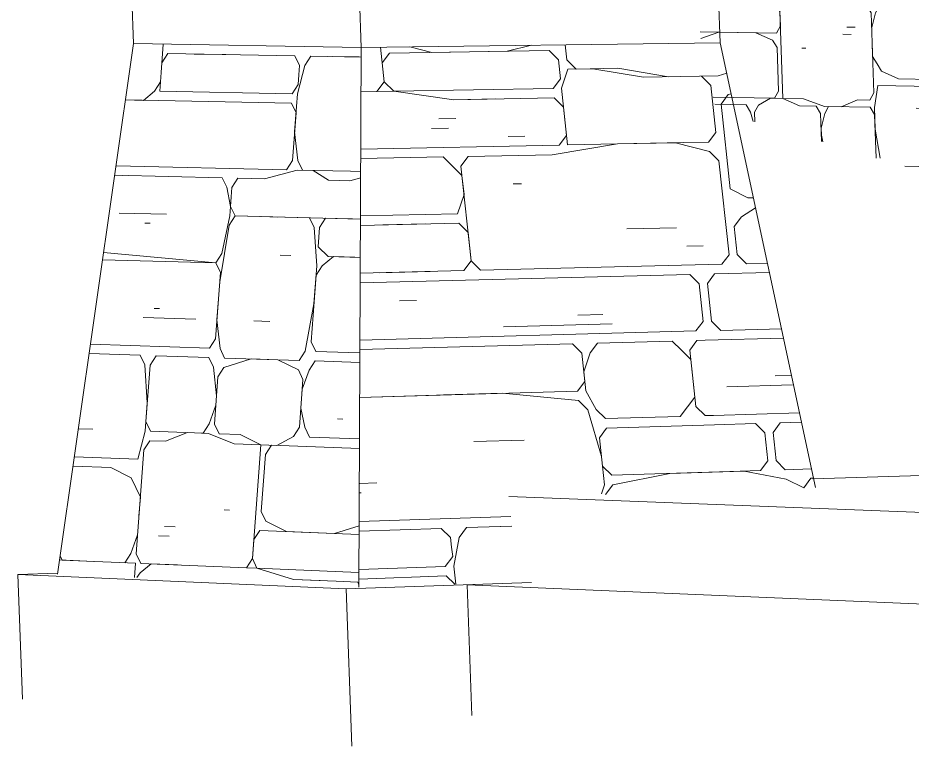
# Model space of a CAD drawing. Header units: inches. Extents: x 205 to 211, y -138 to -29.
# Drawn here: x 206.7178 to 206.76317, y -137.604 to -137.56704 of the extents above; entities that cross this region are included whole.
import ezdxf

# ---------------------------------------------------------------- set-up
doc = ezdxf.new("R2010")
doc.units = ezdxf.units.IN
doc.header["$MEASUREMENT"] = 0
for name, color, linetype, lineweight in [('A-FLOR', 192, 'Continuous', 13), ('A-WALL', 113, 'Continuous', 13), ('A-WALL-PATT', 111, 'Continuous', 13), ('L-SITE-WALL', 31, 'Continuous', 13), ('S-FNDN', 32, 'Continuous', 13)]:
    doc.layers.add(name, color=color, linetype=linetype, lineweight=lineweight)

# ---------------------------------------------------------------- blocks, each defined once
blk = doc.blocks.new('FP_67-Looking SouthWest')
at = {"layer": 'A-WALL-PATT', "lineweight": 9}
for p, q in [((-72.476101, -137.56981), (-72.475995, -137.568373)), ((-72.475461, -137.568383), (-72.475461, -137.568383)), ((-72.476066, -137.569331), (-72.475763, -137.568857)), ((-72.469318, -137.568971), (-72.475763, -137.568857)), ((-72.472819, -137.568909), (-72.474427, -137.56888)), ((-72.476066, -137.569331), (-72.476101, -137.56981)), ((-72.469084, -137.569458), (-72.469318, -137.568971)), ((-72.468507, -137.568985), (-72.468814, -137.569462)), ((-72.465953, -137.56903), (-72.468507, -137.568985)), ((-72.466066, -137.569028), (-72.467424, -137.569004)), ((-72.476172, -137.570767), (-72.476101, -137.56981)), ((-72.476101, -137.56981), (-72.476136, -137.570288)), ((-72.469191, -137.570903), (-72.468814, -137.569462)), ((-72.46912, -137.569939), (-72.469084, -137.569458)), ((-72.476136, -137.570288), (-72.476438, -137.570762)), ((-72.46912, -137.569939), (-72.469155, -137.570421)), ((-72.476438, -137.570762), (-72.477007, -137.57123)), ((-72.469461, -137.570898), (-72.476172, -137.570767)), ((-72.469155, -137.570421), (-72.469461, -137.570898)), ((-72.477007, -137.57123), (-72.477915, -137.571212)), ((-72.469497, -137.57138), (-72.477915, -137.571212)), ((-72.469334, -137.572831), (-72.469191, -137.570903)), ((-72.469262, -137.571867), (-72.469497, -137.57138)), ((-72.469441, -137.574276), (-72.469262, -137.571867)), ((-72.46917, -137.574283), (-72.469334, -137.572831)), ((-72.469441, -137.574277), (-72.469746, -137.574752)), ((-72.468936, -137.574771), (-72.46917, -137.574283)), ((-72.469746, -137.574752), (-72.478393, -137.574552)), ((-72.470861, -137.575208), (-72.469206, -137.574765)), ((-72.469206, -137.574765), (-72.466496, -137.574827)), ((-72.468394, -137.574783), (-72.468936, -137.574771)), ((-72.467617, -137.575285), (-72.468394, -137.574783)), ((-72.465978, -137.574839), (-72.466496, -137.574827)), ((-72.478087, -137.575037), (-72.478461, -137.575029)), ((-72.473013, -137.575157), (-72.478461, -137.575029)), ((-72.47278, -137.575644), (-72.473013, -137.575157)), ((-72.472511, -137.575651), (-72.472207, -137.575177)), ((-72.472207, -137.575176), (-72.470861, -137.575208)), ((-72.466531, -137.575311), (-72.467617, -137.575285)), ((-72.465979, -137.575163), (-72.466531, -137.575311)), ((-72.472582, -137.576611), (-72.47278, -137.575644)), ((-72.472547, -137.576131), (-72.472511, -137.575651)), ((-72.472547, -137.576131), (-72.472582, -137.576612)), ((-72.472618, -137.577092), (-72.472582, -137.576612)), ((-72.472582, -137.576612), (-72.472349, -137.577099)), ((-72.475831, -137.57701), (-72.478229, -137.576949)), ((-72.473028, -137.579007), (-72.472618, -137.577092)), ((-72.472349, -137.577099), (-72.472653, -137.577573)), ((-72.472349, -137.577099), (-72.465988, -137.577261)), ((-72.468573, -137.577195), (-72.472349, -137.577099)), ((-72.476667, -137.577468), (-72.476933, -137.577462)), ((-72.473135, -137.580447), (-72.472653, -137.577573)), ((-72.470195, -137.577154), (-72.471004, -137.577133)), ((-72.468338, -137.577684), (-72.468573, -137.577195)), ((-72.468067, -137.577691), (-72.46776, -137.577216)), ((-72.46776, -137.577216), (-72.465988, -137.577261)), ((-72.466403, -137.57725), (-72.467218, -137.57723)), ((-72.46821, -137.579622), (-72.468338, -137.577685)), ((-72.468138, -137.578657), (-72.468067, -137.577691)), ((-72.467632, -137.579154), (-72.468138, -137.578657)), ((-72.473332, -137.579479), (-72.479075, -137.57932)), ((-72.479023, -137.578955), (-72.473333, -137.579479)), ((-72.473028, -137.579007), (-72.473332, -137.579479)), ((-72.469527, -137.579102), (-72.470067, -137.579087)), ((-72.467361, -137.579161), (-72.467939, -137.579629)), ((-72.465996, -137.579199), (-72.467632, -137.579154)), ((-72.466274, -137.579191), (-72.467361, -137.579161)), ((-72.473332, -137.579479), (-72.473099, -137.579967)), ((-72.468353, -137.581552), (-72.46821, -137.579622)), ((-72.468246, -137.580104), (-72.467939, -137.579629)), ((-72.473099, -137.579967), (-72.473348, -137.583329)), ((-72.468496, -137.583482), (-72.468246, -137.580104)), ((-72.473277, -137.582369), (-72.473135, -137.580447)), ((-72.468802, -137.583956), (-72.468353, -137.581552)), ((-72.476185, -137.5818), (-72.476452, -137.581792)), ((-72.474349, -137.582336), (-72.477021, -137.582254)), ((-72.473115, -137.583818), (-72.473277, -137.582368)), ((-72.470587, -137.582451), (-72.471395, -137.582426)), ((-72.473348, -137.583329), (-72.473652, -137.583801)), ((-72.473652, -137.583801), (-72.479689, -137.583608)), ((-72.472882, -137.584307), (-72.473115, -137.583818)), ((-72.46826, -137.583973), (-72.468496, -137.583482)), ((-72.477162, -137.584168), (-72.479757, -137.584085)), ((-72.477162, -137.584168), (-72.476931, -137.584656)), ((-72.476362, -137.584194), (-72.476665, -137.584665)), ((-72.473687, -137.584281), (-72.476362, -137.584194)), ((-72.473455, -137.58477), (-72.473687, -137.584281)), ((-72.471538, -137.58435), (-72.472918, -137.584787)), ((-72.472882, -137.584307), (-72.469108, -137.584429)), ((-72.470189, -137.584394), (-72.471538, -137.58435)), ((-72.468802, -137.583955), (-72.469108, -137.584429)), ((-72.466017, -137.584044), (-72.468261, -137.583973)), ((-72.476806, -137.58658), (-72.476931, -137.584656)), ((-72.476665, -137.584665), (-72.476877, -137.587537)), ((-72.473293, -137.58622), (-72.473455, -137.58477)), ((-72.472918, -137.584787), (-72.473222, -137.585259)), ((-72.469144, -137.584911), (-72.470189, -137.584394)), ((-72.468603, -137.584929), (-72.468296, -137.584455)), ((-72.466019, -137.584529), (-72.468296, -137.584455)), ((-72.473222, -137.585259), (-72.4734, -137.587661)), ((-72.468909, -137.585402), (-72.469144, -137.584911)), ((-72.468945, -137.585885), (-72.468603, -137.584929)), ((-72.469088, -137.587814), (-72.468909, -137.585402)), ((-72.469016, -137.586849), (-72.468945, -137.585885)), ((-72.476912, -137.588016), (-72.476806, -137.58658)), ((-72.473328, -137.5867), (-72.473293, -137.58622)), ((-72.473668, -137.587651), (-72.473328, -137.5867)), ((-72.468817, -137.587823), (-72.469016, -137.586849)), ((-72.476646, -137.588025), (-72.476877, -137.587537)), ((-72.466883, -137.587408), (-72.467155, -137.587398)), ((-72.479571, -137.58792), (-72.480302, -137.587894)), ((-72.477285, -137.589442), (-72.476912, -137.588016)), ((-72.473668, -137.587651), (-72.473972, -137.588122)), ((-72.473167, -137.588151), (-72.4734, -137.587661)), ((-72.469088, -137.587814), (-72.469394, -137.588287)), ((-72.468582, -137.588316), (-72.468817, -137.587824)), ((-72.476646, -137.588025), (-72.473972, -137.588122)), ((-72.474775, -137.588093), (-72.47588, -137.588533)), ((-72.473703, -137.588131), (-72.474775, -137.588093)), ((-72.472396, -137.588661), (-72.473703, -137.588131)), ((-72.473167, -137.588151), (-72.472092, -137.588189)), ((-72.472091, -137.58819), (-72.47105, -137.58871)), ((-72.47024, -137.588739), (-72.469394, -137.588287)), ((-72.466036, -137.588408), (-72.468582, -137.588316)), ((-72.476681, -137.588504), (-72.476983, -137.588973)), ((-72.47588, -137.588533), (-72.476681, -137.588504)), ((-72.47105, -137.58871), (-72.472396, -137.58866)), ((-72.471477, -137.594486), (-72.47105, -137.58871)), ((-72.47105, -137.58871), (-72.47024, -137.588739)), ((-72.47051, -137.588729), (-72.470816, -137.589201)), ((-72.47024, -137.588739), (-72.47051, -137.588729)), ((-72.466038, -137.588892), (-72.47051, -137.588729)), ((-72.477285, -137.589442), (-72.480506, -137.589321)), ((-72.477372, -137.594238), (-72.476983, -137.588973)), ((-72.470816, -137.589201), (-72.47103, -137.59209)), ((-72.480574, -137.589797), (-72.478651, -137.58987)), ((-72.478651, -137.58987), (-72.477622, -137.590389)), ((-72.477391, -137.590878), (-72.477622, -137.590389)), ((-72.47716, -137.591367), (-72.477391, -137.590878)), ((-72.477231, -137.592324), (-72.47716, -137.591367)), ((-72.472645, -137.592026), (-72.472914, -137.592015)), ((-72.470796, -137.592582), (-72.47103, -137.59209)), ((-72.475397, -137.592878), (-72.475932, -137.592857)), ((-72.469751, -137.593108), (-72.470795, -137.592582)), ((-72.466055, -137.592821), (-72.467312, -137.593207)), ((-72.477639, -137.594227), (-72.477302, -137.593281)), ((-72.4757, -137.593347), (-72.476235, -137.593325)), ((-72.471406, -137.593523), (-72.471101, -137.593053)), ((-72.466057, -137.593258), (-72.471101, -137.593053)), ((-72.467312, -137.593207), (-72.469751, -137.593108)), ((-72.471406, -137.593523), (-72.471477, -137.594486)), ((-72.481225, -137.594345), (-72.481125, -137.594559)), ((-72.477639, -137.594227), (-72.47794, -137.594695)), ((-72.477141, -137.594728), (-72.477372, -137.594238)), ((-72.479535, -137.594627), (-72.481255, -137.594554)), ((-72.481125, -137.594559), (-72.477408, -137.594717)), ((-72.477408, -137.594717), (-72.477462, -137.595449)), ((-72.476608, -137.594751), (-72.477177, -137.595207)), ((-72.477141, -137.594728), (-72.471782, -137.594956)), ((-72.475272, -137.594808), (-72.476608, -137.594751)), ((-72.471477, -137.594486), (-72.471782, -137.594956)), ((-72.471243, -137.594979), (-72.471477, -137.594486)), ((-72.477336, -137.595454), (-72.477177, -137.595207)), ((-72.471243, -137.594979), (-72.471782, -137.594956)), ((-72.471243, -137.594979), (-72.466096, -137.595197)), ((-72.469388, -137.595541), (-72.471243, -137.594979)), ((-72.466065, -137.595149), (-72.466096, -137.595197)), ((-72.469389, -137.595541), (-72.46722, -137.595634)), ((-72.468034, -137.595599), (-72.469389, -137.595541)), ((-72.466132, -137.595681), (-72.46722, -137.595634)), ((-72.466067, -137.595816), (-72.466132, -137.595681))]:
    blk.add_line(p, q, dxfattribs=at)
blk = doc.blocks.new('FP_68-Looking SouthWest')
at = {"layer": 'A-WALL-PATT', "lineweight": 9}
for p, q in [((-72.457322, -137.568434), (-72.458543, -137.568738)), ((-72.455525, -137.569169), (-72.455607, -137.568412)), ((-72.464786, -137.570293), (-72.464977, -137.568534)), ((-72.46489, -137.569327), (-72.464514, -137.568837)), ((-72.456423, -137.568703), (-72.464514, -137.568837)), ((-72.462376, -137.568802), (-72.463491, -137.568514)), ((-72.458543, -137.568738), (-72.462376, -137.568802)), ((-72.455948, -137.569176), (-72.456423, -137.568703)), ((-72.46489, -137.569327), (-72.464786, -137.570293)), ((-72.455844, -137.570135), (-72.455948, -137.569176)), ((-72.45505, -137.569641), (-72.455525, -137.569169)), ((-72.455473, -137.569648), (-72.455792, -137.570615)), ((-72.454206, -137.569626), (-72.455473, -137.569648)), ((-72.452941, -137.569604), (-72.45505, -137.569641)), ((-72.451626, -137.570061), (-72.454206, -137.569626)), ((-72.450366, -137.570039), (-72.452941, -137.569604)), ((-72.447852, -137.569994), (-72.447412, -137.569857)), ((-72.464786, -137.570293), (-72.465162, -137.570783)), ((-72.464305, -137.570768), (-72.464786, -137.570293)), ((-72.455844, -137.570135), (-72.456215, -137.570622)), ((-72.451626, -137.570061), (-72.447852, -137.569994)), ((-72.448219, -137.570479), (-72.448689, -137.570009)), ((-72.464305, -137.570768), (-72.465162, -137.570783)), ((-72.464305, -137.570768), (-72.456215, -137.570622)), ((-72.461261, -137.571196), (-72.464305, -137.570768)), ((-72.455792, -137.570615), (-72.455481, -137.573493)), ((-72.447962, -137.572864), (-72.448219, -137.570479)), ((-72.46596, -137.570798), (-72.465162, -137.570783)), ((-72.461261, -137.571196), (-72.457859, -137.571133)), ((-72.459133, -137.571157), (-72.461261, -137.571196)), ((-72.456163, -137.571102), (-72.457859, -137.571133)), ((-72.455688, -137.571574), (-72.456163, -137.571102)), ((-72.447331, -137.570941), (-72.447698, -137.571425)), ((-72.447189, -137.570896), (-72.447331, -137.570941)), ((-72.455688, -137.571574), (-72.455533, -137.573013)), ((-72.447698, -137.571425), (-72.447234, -137.575717)), ((-72.461157, -137.572159), (-72.46201, -137.572175)), ((-72.461531, -137.572649), (-72.462385, -137.572665)), ((-72.455533, -137.573013), (-72.455904, -137.573501)), ((-72.447962, -137.572864), (-72.448328, -137.57335)), ((-72.45765, -137.573055), (-72.458499, -137.573072)), ((-72.456275, -137.57399), (-72.452948, -137.573442)), ((-72.455481, -137.573493), (-72.449585, -137.573375)), ((-72.452948, -137.573442), (-72.450005, -137.573383)), ((-72.450005, -137.573383), (-72.448277, -137.573827)), ((-72.449585, -137.573375), (-72.448328, -137.57335)), ((-72.455904, -137.573501), (-72.465973, -137.573703)), ((-72.447807, -137.574295), (-72.448277, -137.573827)), ((-72.465975, -137.574188), (-72.461801, -137.574103)), ((-72.461801, -137.574103), (-72.460844, -137.575048)), ((-72.460896, -137.574567), (-72.460522, -137.574076)), ((-72.456275, -137.57399), (-72.460522, -137.574076)), ((-72.447292, -137.579065), (-72.447807, -137.574295)), ((-72.460374, -137.579381), (-72.460896, -137.574567)), ((-72.460844, -137.575048), (-72.460739, -137.576011)), ((-72.457815, -137.575466), (-72.458239, -137.575475)), ((-72.446347, -137.576175), (-72.447234, -137.575717)), ((-72.460739, -137.576011), (-72.461061, -137.576984)), ((-72.446347, -137.576175), (-72.446058, -137.576169)), ((-72.461061, -137.576984), (-72.465987, -137.577094)), ((-72.445947, -137.576686), (-72.446662, -137.577138)), ((-72.465989, -137.577579), (-72.461009, -137.577465)), ((-72.462717, -137.577504), (-72.464857, -137.577553)), ((-72.461009, -137.577465), (-72.460531, -137.577937)), ((-72.446662, -137.577138), (-72.447028, -137.577624)), ((-72.460531, -137.577937), (-72.460374, -137.579381)), ((-72.449959, -137.577692), (-72.452482, -137.577751)), ((-72.447028, -137.577624), (-72.446874, -137.579054)), ((-72.448599, -137.578618), (-72.449437, -137.578638)), ((-72.460374, -137.579381), (-72.460748, -137.579873)), ((-72.459896, -137.579852), (-72.460374, -137.579381)), ((-72.447292, -137.579065), (-72.447658, -137.579552)), ((-72.446874, -137.579054), (-72.446405, -137.579521)), ((-72.447658, -137.579552), (-72.459896, -137.579852)), ((-72.446405, -137.579521), (-72.445345, -137.579495)), ((-72.466002, -137.580487), (-72.449282, -137.58007)), ((-72.460748, -137.579873), (-72.466, -137.580002)), ((-72.462455, -137.579915), (-72.465024, -137.579978)), ((-72.448811, -137.580537), (-72.449282, -137.58007)), ((-72.448025, -137.580039), (-72.448392, -137.580527)), ((-72.445243, -137.57997), (-72.448025, -137.580039)), ((-72.448605, -137.582447), (-72.448811, -137.580537)), ((-72.448392, -137.580527), (-72.448186, -137.582436)), ((-72.463153, -137.581383), (-72.464009, -137.581405)), ((-72.453702, -137.582102), (-72.454969, -137.582135)), ((-72.453228, -137.58257), (-72.458732, -137.582717)), ((-72.448972, -137.582935), (-72.448605, -137.582447)), ((-72.448186, -137.582436), (-72.447716, -137.582902)), ((-72.448972, -137.582935), (-72.466014, -137.583395)), ((-72.444632, -137.582818), (-72.447716, -137.582902)), ((-72.450179, -137.583447), (-72.453968, -137.583551)), ((-72.449708, -137.583914), (-72.450179, -137.583447)), ((-72.449288, -137.583902), (-72.448921, -137.583413)), ((-72.448921, -137.583413), (-72.448502, -137.583401)), ((-72.44453, -137.583293), (-72.448502, -137.583401)), ((-72.455236, -137.583586), (-72.466016, -137.58388)), ((-72.454761, -137.584053), (-72.455236, -137.583586)), ((-72.454339, -137.584042), (-72.453968, -137.583551)), ((-72.449708, -137.583914), (-72.449237, -137.58438)), ((-72.448978, -137.586767), (-72.449288, -137.583902)), ((-72.454761, -137.584053), (-72.454606, -137.585492)), ((-72.454339, -137.584042), (-72.454658, -137.585012)), ((-72.449237, -137.58438), (-72.44903, -137.58629)), ((-72.454658, -137.585012), (-72.454554, -137.585971)), ((-72.444123, -137.585191), (-72.444953, -137.585215)), ((-72.454606, -137.585492), (-72.454976, -137.585984)), ((-72.444069, -137.585667), (-72.447407, -137.585764)), ((-72.454976, -137.585984), (-72.466027, -137.586305)), ((-72.458793, -137.586094), (-72.466027, -137.586305)), ((-72.458793, -137.586094), (-72.461775, -137.586181)), ((-72.454924, -137.586463), (-72.458793, -137.586095)), ((-72.454554, -137.585971), (-72.454028, -137.586918)), ((-72.45445, -137.58693), (-72.454925, -137.586463)), ((-72.44903, -137.58629), (-72.449766, -137.58727)), ((-72.453768, -137.589313), (-72.45445, -137.58693)), ((-72.453553, -137.587384), (-72.454027, -137.586918)), ((-72.448508, -137.587232), (-72.448978, -137.586767)), ((-72.443716, -137.587088), (-72.448089, -137.58722)), ((-72.453553, -137.587384), (-72.449766, -137.58727)), ((-72.448508, -137.587232), (-72.448089, -137.58722)), ((-72.444696, -137.587595), (-72.443614, -137.587562)), ((-72.453872, -137.588355), (-72.453502, -137.587863)), ((-72.448037, -137.587697), (-72.453502, -137.587863)), ((-72.445947, -137.587633), (-72.448037, -137.587697)), ((-72.445478, -137.588097), (-72.445947, -137.587633)), ((-72.444696, -137.587595), (-72.445062, -137.588084)), ((-72.453872, -137.588355), (-72.453716, -137.589793)), ((-72.445324, -137.589526), (-72.445479, -137.588097)), ((-72.444907, -137.589512), (-72.445062, -137.588084)), ((-72.457682, -137.588473), (-72.460234, -137.588551)), ((-72.453613, -137.590751), (-72.453768, -137.589314)), ((-72.453242, -137.590258), (-72.453716, -137.589793)), ((-72.445324, -137.589526), (-72.44569, -137.590015)), ((-72.444439, -137.589975), (-72.444907, -137.589512)), ((-72.453242, -137.590258), (-72.44778, -137.590083)), ((-72.450295, -137.590164), (-72.45319, -137.590737)), ((-72.446525, -137.590042), (-72.450295, -137.590164)), ((-72.44569, -137.590015), (-72.44778, -137.590083)), ((-72.444388, -137.590451), (-72.446525, -137.590042)), ((-72.443106, -137.589932), (-72.444439, -137.589975)), ((-72.465157, -137.590642), (-72.466016, -137.59067)), ((-72.453561, -137.59123), (-72.453191, -137.590738)), ((-72.443504, -137.5909), (-72.444388, -137.590451)), ((-72.443139, -137.59041), (-72.443504, -137.5909)), ((-72.443004, -137.590406), (-72.443139, -137.59041)), ((-72.465963, -137.591153), (-72.466047, -137.591156)), ((-72.45376, -137.591202), (-72.453613, -137.590751)), ((-72.466054, -137.592612), (-72.458358, -137.592353)), ((-72.461897, -137.592956), (-72.466056, -137.593097)), ((-72.461418, -137.593423), (-72.461897, -137.592956)), ((-72.460617, -137.592912), (-72.460991, -137.593409)), ((-72.458307, -137.592834), (-72.460617, -137.592912)), ((-72.458307, -137.592834), (-72.458913, -137.592855)), ((-72.461366, -137.593905), (-72.461418, -137.593423)), ((-72.461261, -137.594869), (-72.460991, -137.593409)), ((-72.461366, -137.593905), (-72.461314, -137.594387)), ((-72.461314, -137.594387), (-72.461688, -137.594884)), ((-72.461688, -137.594884), (-72.466064, -137.595038)), ((-72.461162, -137.595781), (-72.461261, -137.594869)), ((-72.461636, -137.595366), (-72.466066, -137.595524)), ((-72.461208, -137.595782), (-72.461636, -137.595366))]:
    blk.add_line(p, q, dxfattribs=at)
blk = doc.blocks.new('FP_70-Looking SouthWest')
at = {"layer": 'A-WALL-PATT', "lineweight": 9}
for p, q in [((-72.47702, -137.555883), (-72.47703, -137.555593)), ((-72.476886, -137.555594), (-72.476822, -137.555884)), ((-72.451962, -137.555719), (-72.451952, -137.556015)), ((-72.451745, -137.556016), (-72.451922, -137.555719)), ((-72.449462, -137.556029), (-72.449388, -137.555732)), ((-72.449254, -137.55603), (-72.449264, -137.555733)), ((-72.442753, -137.556433), (-72.442775, -137.555765)), ((-72.440031, -137.555779), (-72.440008, -137.556448)), ((-72.440031, -137.555779), (-72.440021, -137.556079)), ((-72.435984, -137.5561), (-72.435994, -137.555799)), ((-72.435839, -137.5558), (-72.435771, -137.556101)), ((-72.47702, -137.555883), (-72.477388, -137.556595)), ((-72.476822, -137.555884), (-72.476611, -137.556242)), ((-72.476611, -137.556242), (-72.473747, -137.556258)), ((-72.451952, -137.556015), (-72.452146, -137.55638)), ((-72.451745, -137.556016), (-72.451525, -137.556384)), ((-72.449462, -137.556029), (-72.449657, -137.556394)), ((-72.449254, -137.55603), (-72.449033, -137.556398)), ((-72.442963, -137.556432), (-72.442765, -137.556064)), ((-72.440021, -137.556079), (-72.439796, -137.55645)), ((-72.435984, -137.5561), (-72.436386, -137.55684)), ((-72.435771, -137.556101), (-72.435545, -137.556474)), ((-72.479194, -137.556584), (-72.477388, -137.556595)), ((-72.477572, -137.556951), (-72.477388, -137.556595)), ((-72.477388, -137.556595), (-72.473734, -137.556617)), ((-72.45376, -137.556371), (-72.452353, -137.556379)), ((-72.452146, -137.55638), (-72.452353, -137.556379)), ((-72.451525, -137.556384), (-72.449657, -137.556394)), ((-72.449033, -137.556398), (-72.442963, -137.556432)), ((-72.442753, -137.556433), (-72.442529, -137.556803)), ((-72.440008, -137.556448), (-72.440207, -137.556817)), ((-72.439796, -137.55645), (-72.43936, -137.556822)), ((-72.435545, -137.556474), (-72.431261, -137.556498)), ((-72.479181, -137.556941), (-72.477769, -137.556949)), ((-72.477769, -137.556949), (-72.477505, -137.558736)), ((-72.477572, -137.556951), (-72.477519, -137.558379)), ((-72.453748, -137.556736), (-72.452753, -137.556742)), ((-72.452534, -137.557109), (-72.452753, -137.556742)), ((-72.452483, -137.558571), (-72.452534, -137.557109)), ((-72.452133, -137.556746), (-72.452327, -137.55711)), ((-72.452327, -137.55711), (-72.452276, -137.558573)), ((-72.452133, -137.556746), (-72.443371, -137.556798)), ((-72.450047, -137.557125), (-72.44734, -137.557142)), ((-72.443371, -137.556798), (-72.443148, -137.557168)), ((-72.442529, -137.556803), (-72.440207, -137.556817)), ((-72.43936, -137.556822), (-72.436386, -137.55684)), ((-72.436586, -137.55721), (-72.436386, -137.55684)), ((-72.436386, -137.55684), (-72.431678, -137.556868)), ((-72.431451, -137.557242), (-72.431678, -137.556868)), ((-72.449827, -137.557493), (-72.449203, -137.557497)), ((-72.443148, -137.557168), (-72.443098, -137.558643)), ((-72.442938, -137.55717), (-72.443111, -137.558275)), ((-72.442938, -137.55717), (-72.436799, -137.557208)), ((-72.436799, -137.557208), (-72.436525, -137.559065)), ((-72.436586, -137.55721), (-72.436537, -137.558694)), ((-72.431402, -137.558733), (-72.431451, -137.557242)), ((-72.431236, -137.557244), (-72.431236, -137.557244)), ((-72.431236, -137.557244), (-72.431187, -137.558735)), ((-72.477519, -137.558379), (-72.477308, -137.558737)), ((-72.445211, -137.558259), (-72.444791, -137.558262)), ((-72.443111, -137.558275), (-72.443048, -137.560118)), ((-72.441214, -137.558289), (-72.441003, -137.55829)), ((-72.478687, -137.558726), (-72.47849, -137.558728)), ((-72.477505, -137.558736), (-72.477466, -137.559806)), ((-72.477308, -137.558737), (-72.473655, -137.558767)), ((-72.453671, -137.558927), (-72.452677, -137.558935)), ((-72.452677, -137.558935), (-72.452483, -137.558571)), ((-72.452276, -137.558573), (-72.452057, -137.55894)), ((-72.443296, -137.55901), (-72.452057, -137.55894)), ((-72.443098, -137.558643), (-72.443296, -137.55901)), ((-72.440779, -137.558661), (-72.440145, -137.558666)), ((-72.436537, -137.558694), (-72.436312, -137.559066)), ((-72.431605, -137.559104), (-72.431402, -137.558733)), ((-72.431187, -137.558735), (-72.431187, -137.558735)), ((-72.477479, -137.55945), (-72.477295, -137.559094)), ((-72.473732, -137.559124), (-72.477295, -137.559094)), ((-72.473636, -137.559288), (-72.473732, -137.559124)), ((-72.45349, -137.559294), (-72.453658, -137.559292)), ((-72.453271, -137.55966), (-72.45349, -137.559294)), ((-72.453065, -137.559662), (-72.452871, -137.559299)), ((-72.452871, -137.559299), (-72.446847, -137.559349)), ((-72.446847, -137.559349), (-72.446625, -137.559718)), ((-72.446625, -137.559718), (-72.446429, -137.559353)), ((-72.446429, -137.559353), (-72.443284, -137.559379)), ((-72.445592, -137.55936), (-72.444334, -137.55937)), ((-72.443284, -137.559379), (-72.443061, -137.559749)), ((-72.437801, -137.559054), (-72.437588, -137.559056)), ((-72.436525, -137.559065), (-72.436487, -137.560177)), ((-72.436312, -137.559066), (-72.431605, -137.559104)), ((-72.477466, -137.559806), (-72.477636, -137.560518)), ((-72.477479, -137.55945), (-72.477426, -137.560877)), ((-72.453233, -137.560756), (-72.453271, -137.55966)), ((-72.453065, -137.559662), (-72.453018, -137.561009)), ((-72.446587, -137.56082), (-72.446625, -137.559718)), ((-72.446625, -137.559718), (-72.446499, -137.563391)), ((-72.443061, -137.559749), (-72.443023, -137.560855)), ((-72.4365, -137.559807), (-72.436299, -137.559437)), ((-72.4365, -137.559807), (-72.43645, -137.56129)), ((-72.432451, -137.55947), (-72.436299, -137.559437)), ((-72.432224, -137.559844), (-72.432451, -137.55947)), ((-72.432188, -137.560961), (-72.432224, -137.559844)), ((-72.43201, -137.559846), (-72.431807, -137.559475)), ((-72.43201, -137.559846), (-72.431887, -137.563568)), ((-72.431807, -137.559475), (-72.431163, -137.55948)), ((-72.452432, -137.560033), (-72.452018, -137.560037)), ((-72.443048, -137.560118), (-72.442813, -137.560857)), ((-72.436487, -137.560177), (-72.436676, -137.560917)), ((-72.431353, -137.560224), (-72.431138, -137.560226)), ((-72.477636, -137.560518), (-72.47782, -137.560873)), ((-72.473666, -137.560915), (-72.473582, -137.560752)), ((-72.453366, -137.561005), (-72.453233, -137.560756)), ((-72.451786, -137.56077), (-72.450543, -137.560782)), ((-72.479034, -137.560861), (-72.47782, -137.560873)), ((-72.477336, -137.561029), (-72.477426, -137.560877)), ((-72.473768, -137.561009), (-72.473666, -137.560915)), ((-72.446366, -137.56119), (-72.446587, -137.56082)), ((-72.443221, -137.561222), (-72.446366, -137.56119)), ((-72.445529, -137.561198), (-72.444481, -137.561209)), ((-72.443023, -137.560855), (-72.443221, -137.561222)), ((-72.442813, -137.560857), (-72.44259, -137.561228)), ((-72.44259, -137.561228), (-72.436876, -137.561286)), ((-72.436676, -137.560917), (-72.436876, -137.561286)), ((-72.43239, -137.561331), (-72.432188, -137.560961)), ((-72.478942, -137.561574), (-72.479008, -137.561573)), ((-72.446537, -137.56229), (-72.446353, -137.561557)), ((-72.446353, -137.561557), (-72.440468, -137.561619)), ((-72.440468, -137.561619), (-72.440244, -137.56199)), ((-72.436225, -137.561663), (-72.43645, -137.56129)), ((-72.432806, -137.561698), (-72.436225, -137.561663)), ((-72.432806, -137.561698), (-72.43239, -137.561331)), ((-72.440244, -137.56199), (-72.440194, -137.563468)), ((-72.439821, -137.561995), (-72.44002, -137.562362)), ((-72.43258, -137.562073), (-72.439821, -137.561995)), ((-72.43258, -137.562073), (-72.432138, -137.562449)), ((-72.446512, -137.563024), (-72.446537, -137.56229)), ((-72.440008, -137.562731), (-72.44002, -137.562362)), ((-72.438962, -137.562374), (-72.438538, -137.562378)), ((-72.432028, -137.565798), (-72.432138, -137.562449)), ((-72.447985, -137.56264), (-72.447776, -137.562643)), ((-72.446068, -137.563764), (-72.446512, -137.563024)), ((-72.440169, -137.564206), (-72.440008, -137.562731)), ((-72.438737, -137.562746), (-72.438313, -137.562751)), ((-72.446499, -137.563391), (-72.446695, -137.563756)), ((-72.440194, -137.563468), (-72.440393, -137.563834)), ((-72.44878, -137.56373), (-72.448898, -137.563754)), ((-72.44878, -137.56373), (-72.446695, -137.563756)), ((-72.440393, -137.563834), (-72.446068, -137.563764)), ((-72.435725, -137.563893), (-72.434658, -137.563906)), ((-72.431887, -137.563568), (-72.43166, -137.563943)), ((-72.431006, -137.564231), (-72.43166, -137.563943)), ((-72.448886, -137.564095), (-72.440381, -137.564204)), ((-72.440381, -137.564204), (-72.440157, -137.564576)), ((-72.440095, -137.566421), (-72.440169, -137.564206)), ((-72.434859, -137.564274), (-72.433791, -137.564288)), ((-72.43185, -137.564685), (-72.431648, -137.564315)), ((-72.431003, -137.564324), (-72.431648, -137.564315)), ((-72.44813, -137.564471), (-72.447713, -137.564476)), ((-72.44624, -137.564863), (-72.445821, -137.564868)), ((-72.44012, -137.565683), (-72.440157, -137.564576)), ((-72.439311, -137.564587), (-72.438887, -137.564592)), ((-72.43185, -137.564685), (-72.431789, -137.566545)), ((-72.446436, -137.565227), (-72.446018, -137.565233)), ((-72.443083, -137.565273), (-72.442452, -137.565282)), ((-72.44012, -137.565683), (-72.440318, -137.566049)), ((-72.448823, -137.565926), (-72.448079, -137.565937)), ((-72.446411, -137.565961), (-72.448079, -137.565937)), ((-72.447454, -137.565946), (-72.446411, -137.565961)), ((-72.446411, -137.565961), (-72.444934, -137.566349)), ((-72.440728, -137.566412), (-72.440318, -137.566049)), ((-72.433075, -137.566526), (-72.43223, -137.566167)), ((-72.43223, -137.566167), (-72.432028, -137.565798)), ((-72.444934, -137.566349), (-72.44881, -137.566292)), ((-72.444934, -137.566349), (-72.444515, -137.566356)), ((-72.444934, -137.566349), (-72.444712, -137.56672)), ((-72.444712, -137.56672), (-72.444515, -137.566356)), ((-72.440306, -137.566418), (-72.444515, -137.566356)), ((-72.441783, -137.566396), (-72.440728, -137.566412)), ((-72.440306, -137.566418), (-72.440082, -137.56679)), ((-72.437128, -137.566465), (-72.440095, -137.566421)), ((-72.439871, -137.566794), (-72.439672, -137.566428)), ((-72.438401, -137.566447), (-72.433075, -137.566526)), ((-72.436678, -137.567212), (-72.437128, -137.566465)), ((-72.43669, -137.566842), (-72.43649, -137.566475)), ((-72.433503, -137.566519), (-72.433277, -137.566894)), ((-72.431789, -137.566545), (-72.431562, -137.56692)), ((-72.444712, -137.56672), (-72.444561, -137.571128)), ((-72.444687, -137.567455), (-72.444712, -137.56672)), ((-72.440082, -137.56679), (-72.439945, -137.570849)), ((-72.439871, -137.566794), (-72.440057, -137.567529)), ((-72.43669, -137.566842), (-72.436591, -137.569803)), ((-72.433277, -137.566894), (-72.433191, -137.569493)), ((-72.431991, -137.566913), (-72.432836, -137.567272)), ((-72.430918, -137.56693), (-72.431991, -137.566913)), ((-72.444687, -137.567455), (-72.444884, -137.567819)), ((-72.441324, -137.567508), (-72.440902, -137.567515)), ((-72.432836, -137.567272), (-72.433038, -137.56764)), ((-72.448759, -137.567756), (-72.444884, -137.567819)), ((-72.44873, -137.568085), (-72.447808, -137.567772)), ((-72.447808, -137.567772), (-72.44593, -137.567802)), ((-72.44593, -137.567802), (-72.445081, -137.568183)), ((-72.441522, -137.567874), (-72.4411, -137.56788)), ((-72.433038, -137.56764), (-72.433228, -137.568379)), ((-72.445081, -137.568183), (-72.444859, -137.568554)), ((-72.440032, -137.568267), (-72.440008, -137.569005)), ((-72.433228, -137.568379), (-72.433154, -137.570607)), ((-72.444783, -137.570757), (-72.444859, -137.568554)), ((-72.4436, -137.568575), (-72.443391, -137.568579)), ((-72.440008, -137.569005), (-72.439784, -137.569377)), ((-72.439784, -137.569377), (-72.43956, -137.56975)), ((-72.438701, -137.570134), (-72.43956, -137.56975)), ((-72.436591, -137.569803), (-72.436791, -137.570169)), ((-72.436591, -137.569803), (-72.436366, -137.570177)), ((-72.433392, -137.56986), (-72.433808, -137.570224)), ((-72.433392, -137.56986), (-72.433191, -137.569493)), ((-72.436791, -137.570169), (-72.438701, -137.570134)), ((-72.433808, -137.570224), (-72.436366, -137.570177)), ((-72.44498, -137.57112), (-72.444783, -137.570757)), ((-72.439746, -137.570484), (-72.43992, -137.571586)), ((-72.439746, -137.570484), (-72.433154, -137.570607)), ((-72.433154, -137.570607), (-72.432701, -137.571357)), ((-72.433154, -137.570607), (-72.432915, -137.571353)), ((-72.44809, -137.57106), (-72.44498, -137.57112)), ((-72.445189, -137.571116), (-72.445804, -137.571471)), ((-72.444561, -137.571128), (-72.445189, -137.571116)), ((-72.445189, -137.571116), (-72.44498, -137.57112)), ((-72.44371, -137.571512), (-72.444561, -137.571128)), ((-72.444561, -137.571128), (-72.443513, -137.571149)), ((-72.443513, -137.571149), (-72.44245, -137.571537)), ((-72.441608, -137.571553), (-72.440777, -137.571201)), ((-72.440777, -137.571201), (-72.440144, -137.571214)), ((-72.440144, -137.571214), (-72.439945, -137.570849)), ((-72.448011, -137.571428), (-72.446431, -137.571459)), ((-72.446431, -137.571459), (-72.446209, -137.571829)), ((-72.446, -137.571834), (-72.445804, -137.571471)), ((-72.44287, -137.571529), (-72.44371, -137.571512)), ((-72.44287, -137.571529), (-72.442648, -137.5719)), ((-72.44245, -137.571537), (-72.441608, -137.571553)), ((-72.442437, -137.571905), (-72.44224, -137.571541)), ((-72.440132, -137.571582), (-72.44224, -137.571541)), ((-72.440132, -137.571582), (-72.439908, -137.571955)), ((-72.43992, -137.571586), (-72.439883, -137.572693)), ((-72.437804, -137.571628), (-72.437167, -137.57164)), ((-72.432915, -137.571353), (-72.432854, -137.573208)), ((-72.432701, -137.571357), (-72.430771, -137.571394)), ((-72.446209, -137.571829), (-72.446062, -137.572295)), ((-72.446, -137.571834), (-72.445984, -137.572318)), ((-72.442599, -137.573318), (-72.442648, -137.5719)), ((-72.442437, -137.571905), (-72.442623, -137.572636)), ((-72.439833, -137.574167), (-72.439908, -137.571955)), ((-72.432475, -137.571732), (-72.432891, -137.572095)), ((-72.432891, -137.572095), (-72.432842, -137.573579)), ((-72.432475, -137.571732), (-72.430759, -137.571766)), ((-72.431593, -137.572492), (-72.430949, -137.572505)), ((-72.442623, -137.572636), (-72.44261, -137.573004)), ((-72.44261, -137.573004), (-72.442536, -137.573336)), ((-72.439883, -137.572693), (-72.439622, -137.574172)), ((-72.435416, -137.573155), (-72.433923, -137.573186)), ((-72.432854, -137.573208), (-72.433031, -137.574317)), ((-72.432842, -137.573579), (-72.432603, -137.574326)), ((-72.433031, -137.574317), (-72.433233, -137.574683)), ((-72.432603, -137.574326), (-72.432163, -137.574707)), ((-72.438367, -137.574568), (-72.433233, -137.574683)), ((-72.432163, -137.574707), (-72.430661, -137.57474)), ((-72.437015, -137.574967), (-72.434288, -137.575029)), ((-72.434288, -137.575029), (-72.434063, -137.575405)), ((-72.433648, -137.575044), (-72.433849, -137.57541)), ((-72.433648, -137.575044), (-72.430649, -137.575112)), ((-72.434063, -137.575405), (-72.434048, -137.575844)), ((-72.433849, -137.57541), (-72.433833, -137.575908))]:
    blk.add_line(p, q, dxfattribs=at)

msp = doc.modelspace()

# ---------------------------------------------------------------- linework, layer by layer
at = {"layer": 'A-FLOR'}
for p, q in [((206.818823, -137.588661), (206.758127, -137.590432)), ((206.742704, -137.59134), (206.819463, -137.594295))]:
    msp.add_line(p, q, dxfattribs=at)
at = {"layer": 'A-WALL'}
for p, q in [((206.723664, -137.568347), (206.723406, -137.561417)), ((206.735219, -137.568546), (206.734965, -137.561539)), ((206.753187, -137.561393), (206.753426, -137.568309)), ((206.719811, -137.595281), (206.723664, -137.568347)), ((206.735219, -137.568546), (206.723664, -137.568347)), ((206.723664, -137.568347), (206.735219, -137.568546)), ((206.753426, -137.568309), (206.735219, -137.568546)), ((206.735219, -137.568546), (206.753426, -137.568309)), ((206.753426, -137.568309), (206.758267, -137.590881)), ((206.735102, -137.595941), (206.735219, -137.568546))]:
    msp.add_line(p, q, dxfattribs=at)
at = {"layer": 'S-FNDN'}
for p, q in [((206.717797, -137.595295), (206.719812, -137.595231)), ((206.718037, -137.601624), (206.717797, -137.595295)), ((206.717797, -137.595295), (206.734444, -137.596015)), ((206.734444, -137.596015), (206.743856, -137.595707)), ((206.734444, -137.596015), (206.734734, -137.604004)), ((206.820949, -137.599254), (206.740588, -137.595814)), ((206.740588, -137.595814), (206.740825, -137.602444))]:
    msp.add_line(p, q, dxfattribs=at)

# ---------------------------------------------------------------- block references
at = {"layer": 'A-WALL', "lineweight": 9}
for name in ['FP_67-Looking SouthWest', 'FP_68-Looking SouthWest']:
    msp.add_blockref(name, (279.20117, 0), dxfattribs=at)
at = {"layer": 'L-SITE-WALL', "lineweight": 9}
msp.add_blockref('FP_70-Looking SouthWest', (279.20117, 0), dxfattribs=at)

doc.saveas('drawing.dxf')
